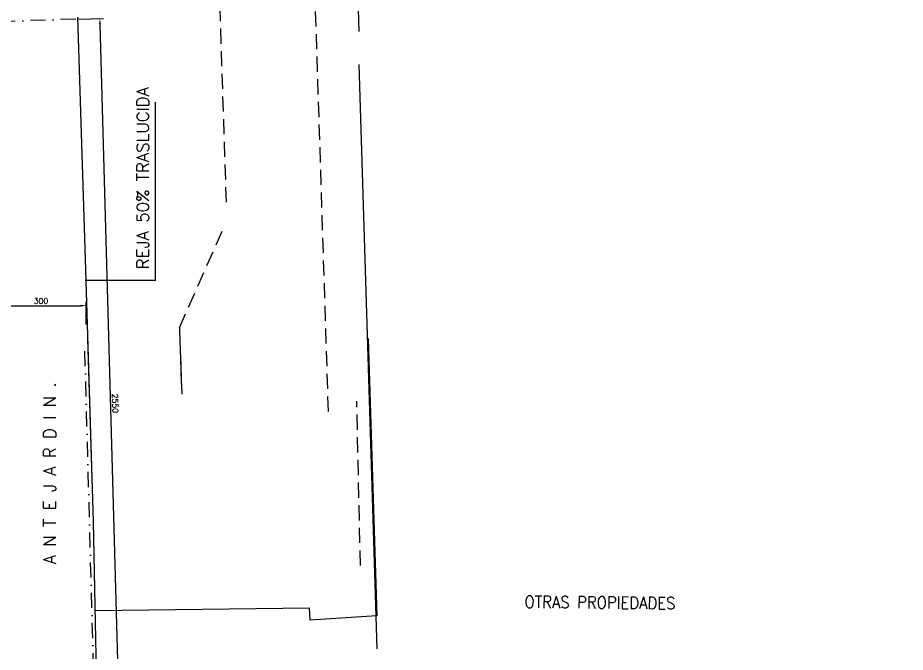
# Model space of a CAD drawing. Header units: millimetres. Extents: x 340 to 1003762, y 22 to 362022.
# Drawn here: x 603515 to 632907, y 318095 to 339097 of the extents above; entities that cross this region are included whole.
import ezdxf

# ---------------------------------------------------------------- set-up
doc = ezdxf.new("R2010")
doc.units = ezdxf.units.MM
for name, pattern in [('LSBB_P_002 - PLANTA 1° NIVEL SALA DE VENTAS$0$DASHDOT', [1, 0.5, -0.25, 0, -0.25]), ('LSBB_P_002 - PLANTA 1° NIVEL SALA DE VENTAS$0$DASHED', [0.75, 0.5, -0.25]), ('LSBB_P_002 - PLANTA 1° NIVEL SALA DE VENTAS$0$HIDDENX2', [0.75, 0.5, -0.25])]:
    doc.linetypes.add(name, pattern=pattern)
for name, color, linetype in [('A-DEMOLICION SV', 40, 'Continuous'), ('LSBB_P_002 - PLANTA 1° NIVEL SALA DE VENTAS$0$CERCO', 3, 'Continuous'), ('LSBB_P_002 - PLANTA 1° NIVEL SALA DE VENTAS$0$COTAS 125', 2, 'Continuous'), ('LSBB_P_002 - PLANTA 1° NIVEL SALA DE VENTAS$0$COTAS-EXT', 4, 'Continuous'), ('LSBB_P_002 - PLANTA 1° NIVEL SALA DE VENTAS$0$LETRERO', 2, 'Continuous'), ('LSBB_P_002 - PLANTA 1° NIVEL SALA DE VENTAS$0$MURO', 67, 'Continuous'), ('LSBB_P_002 - PLANTA 1° NIVEL SALA DE VENTAS$0$MUROS', 5, 'Continuous'), ('LSBB_P_002 - PLANTA 1° NIVEL SALA DE VENTAS$0$SOL', 1, 'LSBB_P_002 - PLANTA 1° NIVEL SALA DE VENTAS$0$DASHED'), ('LSBB_P_002 - PLANTA 1° NIVEL SALA DE VENTAS$0$TENDIDO', 11, 'LSBB_P_002 - PLANTA 1° NIVEL SALA DE VENTAS$0$HIDDENX2'), ('LSBB_P_002 - PLANTA 1° NIVEL SALA DE VENTAS$0$TEXTOS', 7, 'Continuous')]:
    doc.layers.add(name, color=color, linetype=linetype)
doc.styles.add('LSBB_P_002 - PLANTA 1° NIVEL SALA DE VENTAS$0$ROMANS', font='romans')
doc.styles.add('LSBB_P_002 - PLANTA 1° NIVEL SALA DE VENTAS$0$ROMANT', font='romant')
doc.dimstyles.new('LSBB_P_002 - PLANTA 1° NIVEL SALA DE VENTAS$0$DIMENSION-125', dxfattribs={"dimscale": 125, "dimtxt": 0.0015, "dimasz": 0.0015, "dimexe": 0.001, "dimexo": 0.0005, "dimgap": 0.0005, "dimtad": 1, "dimdec": 0, "dimlfac": 100, "dimzin": 0, "dimdsep": 46, "dimtxsty": 'LSBB_P_002 - PLANTA 1° NIVEL SALA DE VENTAS$0$ROMANS', "dimcen": 0.004, "dimclrd": 4, "dimclre": 8, "dimclrt": 3, "dimadec": 0, "dimazin": 0, "dimtfac": 1, "dimtdec": 0, "dimtix": 1, "dimtofl": 0, "dimtmove": 2, "dimatfit": 3, "dimfxl": 0, "dimtolj": 1, "dimtzin": 0, "dimarcsym": 0})

# ---------------------------------------------------------------- blocks, each defined once
blk = doc.blocks.new('*D100')
at = {"layer": 'LSBB_P_002 - PLANTA 1° NIVEL SALA DE VENTAS$0$COTAS 125', "color": 8, "linetype": 'Continuous', "lineweight": -2, "transparency": 16777216}
for p, q in [((828.715, 353.162), (829.576, 353.186)), ((829.418, 327.676), (830.279, 327.7))]:
    blk.add_line(p, q, dxfattribs=at)
at = {"layer": 'LSBB_P_002 - PLANTA 1° NIVEL SALA DE VENTAS$0$COTAS 125', "linetype": 'Continuous', "lineweight": -2, "transparency": 16777216}
blk.add_line((829.457, 352.995), (830.149, 327.884), dxfattribs=at)
at = {"layer": 'LSBB_P_002 - PLANTA 1° NIVEL SALA DE VENTAS$0$COTAS 125', "transparency": 16777216}
for points in [[(829.488, 352.996), (829.425, 352.994), (829.452, 353.182)], [(830.18, 327.884), (830.118, 327.883), (830.154, 327.696)]]:
    blk.add_solid(points, dxfattribs=at)
at = {"layer": 'LSBB_P_002 - PLANTA 1° NIVEL SALA DE VENTAS$0$COTAS 125', "color": 2, "transparency": 16777216, "insert": (829.959, 340.443), "char_height": 0.1875, "attachment_point": 5, "rotation": 271.5794, "style": 'LSBB_P_002 - PLANTA 1° NIVEL SALA DE VENTAS$0$ROMANS'}
blk.add_mtext('\\A1;2550', dxfattribs=at)
blk = doc.blocks.new('*D108')
at = {"layer": 'LSBB_P_002 - PLANTA 1° NIVEL SALA DE VENTAS$0$COTAS 125', "color": 8, "linetype": 'Continuous', "lineweight": -2, "transparency": 16777216}
for p, q in [((826.004, 342.963), (826.004, 343.8)), ((829.003, 343.055), (829.003, 343.8))]:
    blk.add_line(p, q, dxfattribs=at)
at = {"layer": 'LSBB_P_002 - PLANTA 1° NIVEL SALA DE VENTAS$0$COTAS 125', "linetype": 'Continuous', "lineweight": -2, "transparency": 16777216}
blk.add_line((826.192, 343.675), (828.815, 343.675), dxfattribs=at)
at = {"layer": 'LSBB_P_002 - PLANTA 1° NIVEL SALA DE VENTAS$0$COTAS 125', "transparency": 16777216}
for points in [[(826.192, 343.706), (826.192, 343.644), (826.004, 343.675)], [(828.815, 343.706), (828.815, 343.644), (829.003, 343.675)]]:
    blk.add_solid(points, dxfattribs=at)
at = {"layer": 'LSBB_P_002 - PLANTA 1° NIVEL SALA DE VENTAS$0$COTAS 125', "color": 2, "transparency": 16777216, "insert": (827.504, 343.831), "char_height": 0.1875, "attachment_point": 5, "style": 'LSBB_P_002 - PLANTA 1° NIVEL SALA DE VENTAS$0$ROMANS'}
blk.add_mtext('\\A1;300', dxfattribs=at)
blk = doc.blocks.new('LSBB_P_002 - PLANTA 1° NIVEL SALA DE VENTAS', base_point=(223.57, 14.22))
at = {"layer": 'LSBB_P_002 - PLANTA 1° NIVEL SALA DE VENTAS$0$CERCO'}
for p, q in [((837.271, 376.131), (838.033, 352.753)), ((828.985, 344.865), (828.721, 353.227)), ((838.033, 351.654), (838.621, 332.313)), ((829.241, 336.529), (828.985, 344.865)), ((829.241, 336.529), (829.055, 342.588)), ((829.241, 336.529), (829.055, 342.588)), ((838.342, 342.588), (838.621, 333.411)), ((838.342, 342.588), (838.621, 333.411)), ((829.423, 327.745), (829.241, 336.529)), ((829.423, 327.745), (829.241, 336.529)), ((829.423, 327.745), (829.241, 336.529)), ((829.302, 333.581), (836.394, 333.668)), ((829.302, 333.581), (836.394, 333.668)), ((829.302, 333.581), (836.394, 333.668)), ((838.621, 333.411), (836.42, 333.269)), ((838.621, 333.411), (836.42, 333.269)), ((838.621, 333.411), (836.42, 333.269))]:
    blk.add_line(p, q, dxfattribs=at)
at = {"layer": 'LSBB_P_002 - PLANTA 1° NIVEL SALA DE VENTAS$0$LETRERO'}
for q in [(831.293, 350.416), (828.967, 344.509)]:
    blk.add_line((831.293, 344.509), q, dxfattribs=at)
at = {"layer": 'LSBB_P_002 - PLANTA 1° NIVEL SALA DE VENTAS$0$MURO', "color": 3}
blk.add_line((836.42, 333.269), (836.394, 333.668), dxfattribs=at)
blk.add_line((836.42, 333.269), (836.394, 333.668), dxfattribs=at)
blk.add_line((836.42, 333.269), (836.394, 333.668), dxfattribs=at)
at = {"layer": 'LSBB_P_002 - PLANTA 1° NIVEL SALA DE VENTAS$0$MUROS', "color": 1, "linetype": 'LSBB_P_002 - PLANTA 1° NIVEL SALA DE VENTAS$0$DASHDOT'}
for points in [[(828.652, 353.16), (809.865, 352.541), (810.169, 346.903), (765.564, 343.84), (769.856, 299.022), (774.947, 245.746)], [(874.814, 246.014), (884.022, 245.874), (878.275, 328.794), (853.72, 327.859), (829.355, 327.674), (828.944, 342.588)]]:
    blk.add_lwpolyline(points, dxfattribs=at)
at = {"layer": 'LSBB_P_002 - PLANTA 1° NIVEL SALA DE VENTAS$0$SOL'}
for p, q in [((837.024, 340.174), (835.872, 376.121)), ((833.644, 347.1), (833.435, 353.53)), ((832.085, 342.946), (833.612, 346.378)), ((832.085, 342.946), (832.164, 340.747)), ((832.085, 342.946), (832.164, 340.747)), ((832.098, 342.588), (832.164, 340.747)), ((837.024, 340.174), (836.947, 342.588)), ((837.024, 340.174), (836.947, 342.588))]:
    blk.add_line(p, q, dxfattribs=at)
at = {"layer": 'LSBB_P_002 - PLANTA 1° NIVEL SALA DE VENTAS$0$TENDIDO'}
blk.add_line((838.083, 335.07), (837.964, 340.515, 1.67), dxfattribs=at)
blk.add_line((838.083, 335.07), (837.964, 340.515, 1.67), dxfattribs=at)
blk.add_line((838.083, 335.07), (837.964, 340.515, 1.67), dxfattribs=at)
at = {"layer": 'LSBB_P_002 - PLANTA 1° NIVEL SALA DE VENTAS$0$COTAS-EXT', "color": 4, "style": 'LSBB_P_002 - PLANTA 1° NIVEL SALA DE VENTAS$0$ROMANT', "width": 0.9}
blk.add_text('OTRAS PROPIEDADES', height=0.4, rotation=359.4576, dxfattribs=at).set_placement((843.514, 333.674))
at = {"layer": 'LSBB_P_002 - PLANTA 1° NIVEL SALA DE VENTAS$0$LETRERO', "style": 'LSBB_P_002 - PLANTA 1° NIVEL SALA DE VENTAS$0$ROMANS'}
for s, p in [('REJA 50% TRASLUCIDA', (831.075, 344.88)), ('A N T E J A R D I N .', (827.991, 335.119)), ('A N T E J A R D I N .', (827.991, 335.119))]:
    blk.add_text(s, height=0.4, rotation=90, dxfattribs=at).set_placement(p)
at = {"layer": 'LSBB_P_002 - PLANTA 1° NIVEL SALA DE VENTAS$0$TEXTOS', "color": 8, "style": 'LSBB_P_002 - PLANTA 1° NIVEL SALA DE VENTAS$0$ROMANS'}
blk.add_text('A N T E J A R D I N .', height=0.4, rotation=90, dxfattribs=at).set_placement((827.991, 335.119))
at = {"layer": 'LSBB_P_002 - PLANTA 1° NIVEL SALA DE VENTAS$0$COTAS 125', "color": 2}
dim = blk.add_aligned_dim(p1=(828.652, 353.16), p2=(829.355, 327.674), distance=0.799, dimstyle='LSBB_P_002 - PLANTA 1° NIVEL SALA DE VENTAS$0$DIMENSION-125', override={"dimclrd": 256, "dimclrt": 2, "dimfxl": 0.005}, dxfattribs=at)
dim.commit()
dim.dimension.update_dxf_attribs({"geometry": '*D100', "text_midpoint": (829.959, 340.443)})
dim = blk.add_linear_dim(base=(829.003, 343.675), p1=(826.004, 342.901), p2=(829.003, 342.993), dimstyle='LSBB_P_002 - PLANTA 1° NIVEL SALA DE VENTAS$0$DIMENSION-125', override={"dimclrd": 256, "dimclrt": 2, "dimfxl": 0.005}, dxfattribs=at)
dim.commit()
dim.dimension.update_dxf_attribs({"geometry": '*D108', "text_midpoint": (827.504, 343.831)})

msp = doc.modelspace()

# ---------------------------------------------------------------- block references
at = {"layer": 'A-DEMOLICION SV', "xscale": 1000, "yscale": 1000, "zscale": 1000}
msp.add_blockref('LSBB_P_002 - PLANTA 1° NIVEL SALA DE VENTAS', (351, 112), dxfattribs=at)

doc.saveas('drawing.dxf')
